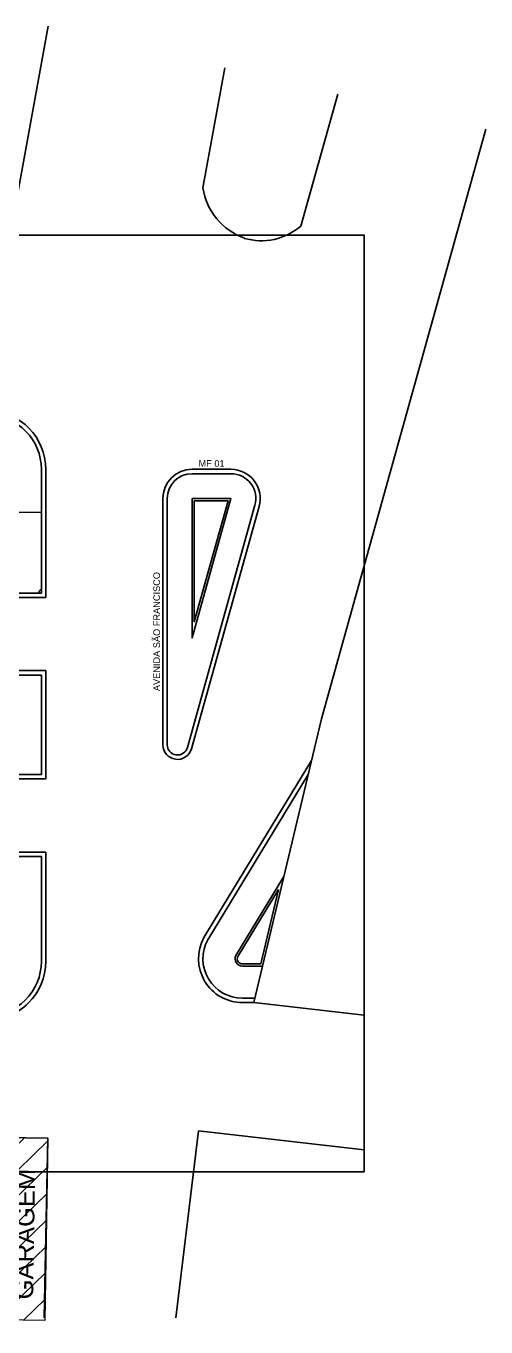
# Model space of a CAD drawing. Extents: x 387222 to 388513, y 9633222 to 9634061.
# Drawn here: x 388331.9 to 388363.3, y 9633403.2 to 9633492.1 of the extents above; entities that cross this region are included whole.
import ezdxf
from ezdxf.enums import TextEntityAlignment as Align

# ---------------------------------------------------------------- set-up
doc = ezdxf.new("R2010")
doc.units = 0
doc.header["$LTSCALE"] = 0.04921259842519685
doc.linetypes.add('CONTINUO', pattern=[0])
doc.layers.get('Defpoints').update_dxf_attribs({"color": 8})
doc.layers.add('ARQ_PISO', color=7, linetype='Continuous', lineweight=13)
doc.layers.add('Layout', color=8, linetype='Continuous', lineweight=13)
doc.layers.add('MEIO-FIO', color=3, linetype='Continuous')
doc.styles.add('RUA_200', font='arial.ttf', dxfattribs={"height": 0.45})
doc.styles.add('T7', font='arial.ttf')

# ---------------------------------------------------------------- blocks, each defined once
blk = doc.blocks.new('A$C2188079F')
at = {"layer": 'Layout'}
h = blk.add_hatch(dxfattribs=at)
h.set_pattern_fill('LINE', color=256, scale=0.4, angle=45.80543982138884, style=0)
h.set_pattern_definition([(45.80543982138884, (2.069106477312744, 57.00632724538445), (-0.9105605299318542, 0.8853132334548156), [])])
h.paths.add_polyline_path([(41.19592950423248, 12.90303795412183), (38.19622592255473, 12.86086661182344), (38.37141798762605, 0.3992221169173717), (41.3711215693038, 0.4413934592157602)])
for p, q in [((3.158347681164742e-07, 12.32388486340642), (41.19592950423248, 12.90303795412183)), ((9.799032016017009, 12.46164458058774), (9.974224081030115, 8.568167686462402e-08)), ((23.39768825296778, 12.65282132849097), (23.57288031798089, 0.1911768335849047)), ((29.69706577446777, 12.74138114415109), (29.87225783948088, 0.2797366511076689)), ((38.19622592255473, 12.86086661182344), (38.37141798762605, 0.3992221169173717)), ((41.19592950423248, 12.90303795412183), (41.3711215693038, 0.4413934592157602)), ((41.3711215693038, 0.4413934592157602), (38.37141798762605, 0.3992221169173717))]:
    blk.add_line(p, q, dxfattribs=at)
at = {"layer": 'Layout', "char_height": 1.25, "width": 15.72225240717143, "attachment_point": 1, "rotation": 90.80543982138883, "style": 'T7'}
for s, insert in [('COMERCIO', (15.73768913687672, 0.3603971693664789)), ('GARAGEM', (39.2760995500721, 1.837821006774902))]:
    blk.add_mtext(s, dxfattribs=dict(at, insert=insert))

msp = doc.modelspace()

# ---------------------------------------------------------------- linework, layer by layer
at = {"layer": 'ARQ_PISO'}
msp.add_lwpolyline([(388329.7574345423, 9633458.891409501), (388332.9574345423, 9633458.891409501)], dxfattribs=at)
msp.add_arc((388326.2574345423, 9633458.891409501), 8.5, 319.4936927637731, 322.0209014708057, dxfattribs=at)
at = {"layer": 'Defpoints'}
msp.add_lwpolyline([(388355.0084279774, 9633413.829406537), (388231.0084279774, 9633413.829406537), (388231.0084279774, 9633477.829406537), (388355.0084279774, 9633477.829406537)], close=True, dxfattribs=at)
at = {"layer": 'MEIO-FIO'}
for points in [[(388235.218506247, 9633403.86832714), (388236.9517112991, 9633475.76413763), (388280.7933787457, 9633474.900644422), (388287.3548881705, 9633474.743558245), (388306.7105669947, 9633474.318104075), (388330.0798313678, 9633473.810227545), (388333.4149044964, 9633492.108108383)], [(388363.3372882099, 9633485.058352012), (388352.0959828857, 9633444.778490582), (388347.4749805533, 9633425.390244804), (388355.0084279774, 9633424.523819318)], [(388332.9574345423, 9633453.370389614), (388330.4574345423, 9633453.370389614), (388330.4574345423, 9633447.770389613), (388332.9574345423, 9633447.770389613)], [(388333.2574345423, 9633453.070389614), (388330.7574345423, 9633453.070389614), (388330.7574345423, 9633448.070389614), (388333.2574345423, 9633448.070389614)], [(388332.9574345423, 9633440.970389616), (388332.9574345423, 9633447.770389613)], [(388333.2574345423, 9633440.670389615), (388333.2574345423, 9633448.070389614)], [(388332.9574345423, 9633440.970389616), (388330.4574345423, 9633440.970389616), (388330.4574345423, 9633435.370389614), (388332.9574345423, 9633435.370389614)], [(388333.2574345423, 9633440.670389615), (388330.7574345423, 9633440.670389615), (388330.7574345423, 9633435.670389615), (388333.2574345423, 9633435.670389615)], [(388241.8120344582, 9633403.471293485), (388242.1115275472, 9633415.894692754), (388287.5461943981, 9633416.53343618), (388306.8237408688, 9633416.54833793), (388333.3882300577, 9633416.133566754), (388333.1572375942, 9633403.851745922)], [(388355.0084279772, 9633415.32454933), (388343.6944097087, 9633416.625780124), (388342.1510205615, 9633403.851745922)]]:
    msp.add_lwpolyline(points, dxfattribs=at)
for points in [[(388345.4956909814, 9633489.261857823), (388343.9994827989, 9633481.052910503, 0.2799588480559704), (388346.8342767105, 9633477.618311774)], [(388346.8158436735, 9633477.602561096, 0.2511789319928486), (388350.6955621508, 9633478.441441838), (388353.2090572161, 9633487.444577716)], [(388333.2574345423, 9633453.070389614), (388333.2574345423, 9633461.825266957, 0.4078634361055881), (388329.3443447361, 9633465.824322673), (388306.5347627029, 9633466.320036005), (388287.17125106, 9633466.745662346), (388280.6188755682, 9633466.902529852), (388248.7390637675, 9633467.5304257, 0.4129226869043201), (388244.6614579695, 9633463.627602017), (388243.8043198797, 9633428.072295051, 0.4254350763585992), (388247.8593865321, 9633423.976289576), (388262.2325569923, 9633424.178354844)], [(388332.9574345423, 9633453.370389614), (388332.9574345423, 9633461.825266957, 0.4078634362052328), (388329.3378264716, 9633465.524393495), (388306.5282444383, 9633466.020106826), (388287.1643646684, 9633466.44574125), (388280.612331699, 9633466.602600556), (388248.7331561972, 9633467.230483871, 0.412922686934726), (388244.961370834, 9633463.620371964), (388244.1042327443, 9633428.065064998, 0.4254350763057252), (388247.8551693977, 9633424.276259935), (388262.1050135504, 9633424.476591421)], [(388343.2574345423, 9633461.824322673, 0.4142135623730951), (388341.2574345423, 9633459.824322673), (388341.2574345423, 9633443.006118068, 0.8724066459800598), (388343.2206282817, 9633442.737309922), (388347.8392345011, 9633459.286706379, 0.4963681832325663), (388345.9128470218, 9633461.824322673), (388343.2574345423, 9633461.824322673)], [(388347.4749805533, 9633425.390244804), (388346.6944097087, 9633425.390244804, -0.570532192374316), (388344.0661104111, 9633429.836634379), (388351.4163661666, 9633441.927036496)], [(388347.5464826747, 9633425.690244805), (388346.6944097087, 9633425.690244805, -0.5697587810452641), (388344.3259075806, 9633429.686469194), (388351.1899635006, 9633440.977123423)], [(388304.1219244039, 9633424.546251789), (388306.8831001817, 9633424.548386207), (388329.1949871714, 9633424.20001409, 0.4187937791647714), (388333.2574345423, 9633428.1995266), (388333.2574345423, 9633435.670389615)], [(388304.2445508669, 9633424.846346669), (388306.8853261559, 9633424.848388016), (388329.1996707241, 9633424.499977529, 0.4187937792639182), (388332.9574345423, 9633428.1995266), (388332.9574345423, 9633435.370389614)], [(388348.0708315634, 9633427.890244804), (388346.6944097087, 9633427.890244804, -0.5499723543352522), (388346.2421386309, 9633428.603436906), (388349.5296772869, 9633434.011094224)]]:
    msp.add_lwpolyline(points, format="xyb", dxfattribs=at)
for points in [[(388343.2574345423, 9633461.524322672, 0.4142135622467347), (388341.5574345423, 9633459.824322673), (388341.5574345423, 9633443.006118068, 0.8724066465746593), (388342.9316701598, 9633442.817952365), (388347.5502763792, 9633459.367348824, 0.4963681832828564), (388345.9128470218, 9633461.524322672)], [(388349.1628360856, 9633433.118926626), (388346.3748031179, 9633428.532903934, 0.5432608379930842), (388346.6944097086, 9633428.040244805), (388347.9523810081, 9633428.040244805)]]:
    msp.add_lwpolyline(points, format="xyb", close=True, dxfattribs=at)
for points in [[(388343.2574345423, 9633459.824322673), (388343.2574345423, 9633450.309444852), (388345.9128470218, 9633459.824322673)], [(388343.4074345423, 9633459.674322672), (388343.4074345423, 9633451.40494387), (388345.7152531066, 9633459.674322672)]]:
    msp.add_lwpolyline(points, close=True, dxfattribs=at)

# ---------------------------------------------------------------- block references
at = {"layer": 'Defpoints', "rotation": 358.3000311367287}
msp.add_blockref('A$C2188079F', (388291.8276541963, 9633404.458313856), dxfattribs=at)

# ---------------------------------------------------------------- texts
at = {"color": 0, "linetype": 'CONTINUO', "style": 'RUA_200'}
msp.add_text('MF 01', height=0.45, dxfattribs=at).set_placement((388344.5851407821, 9633462.224322673), align=Align.MIDDLE_CENTER)
msp.add_text('AVENIDA SÃO FRANCISCO', height=0.45, rotation=90, dxfattribs=at).set_placement((388341.0574345423, 9633446.669517152))

doc.saveas('drawing.dxf')
